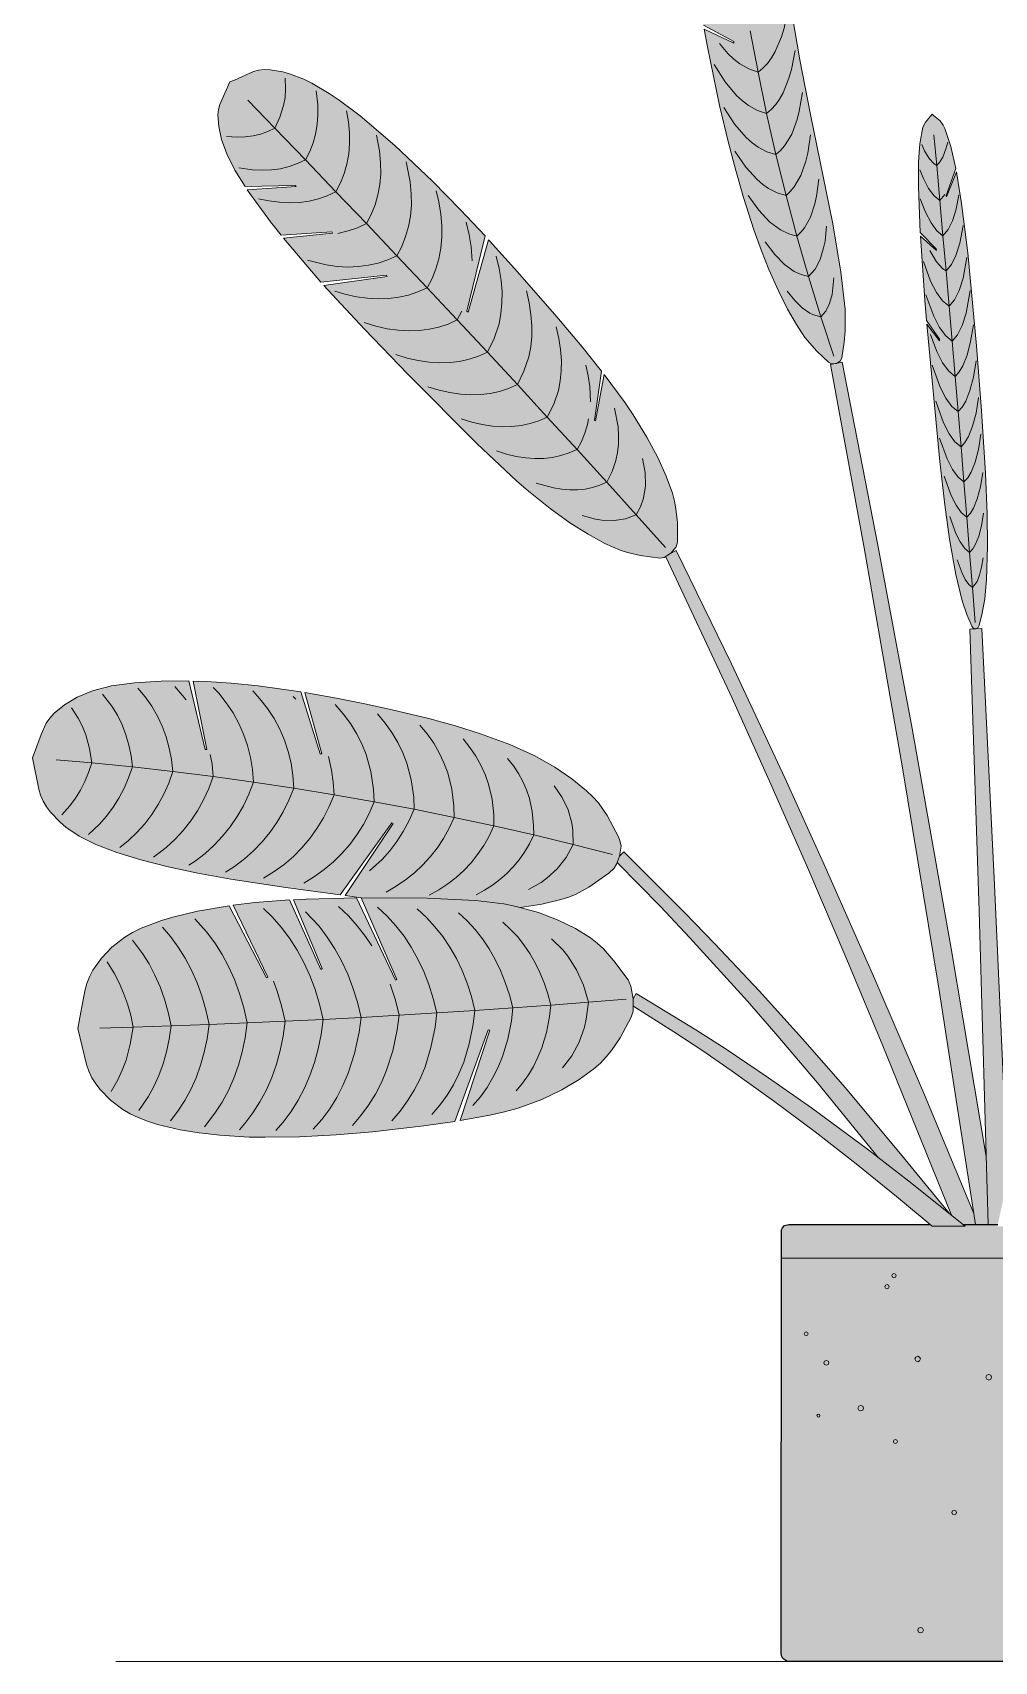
# Model space of a CAD drawing. Header units: centimetres. Extents: x 0 to 879, y -664 to 265.
# Drawn here: x 546.9 to 643.7, y 0 to 164 of the extents above; entities that cross this region are included whole.
import ezdxf

# ---------------------------------------------------------------- set-up
doc = ezdxf.new("R2010")
doc.units = ezdxf.units.CM
for name, color, linetype, lineweight, true_color in [('VEG-HOJAS', 117, 'Continuous', 18, 0x2e5e38), ('VEG-MACETA', 25, 'Continuous', 25, 0x745440), ('VEG-NERVIOS', 115, 'Continuous', 9, 0x528c5c), ('VEG-TEXTO', 47, 'Continuous', 18, 0x464646)]:
    doc.layers.add(name, color=color, linetype=linetype, lineweight=lineweight, true_color=true_color)
doc.layers.add('VEG-RELLENO', color=253, linetype='Continuous', true_color=0x96c896)

# ---------------------------------------------------------------- blocks, each defined once
blk = doc.blocks.new('VEG_Strelitzia_ALZADO')
at = {"layer": 'VEG-RELLENO', "true_color": 0x528f5a}
h = blk.add_hatch(color=93, dxfattribs=at)
h.dxf.hatch_style = 1
h.paths.add_polyline_path([(-28.25, 191.32), (-26.84, 190.52), (-26.29, 189.99), (-25.78, 189.14), (-25.3, 188.09), (-24.83, 186.8), (-24.37, 185.18), (-23.44, 180.74), (-20.1, 161.23), (-19.04, 155.71), (-16.79, 144.71), (-15.97, 139.86), (-15.56, 136.14), (-15.53, 133.96), (-15.63, 132.81), (-15.88, 131.23), (-16.02, 130.92), (-16.43, 130.66), (-16.92, 130.62), (-17.22, 130.78), (-18.4, 131.89), (-19.6, 133.29), (-20.46, 134.58), (-21.35, 136.14), (-22.27, 137.97), (-23.23, 140.11), (-23.98, 141.99), (-24.73, 144.1), (-25.77, 147.38), (-26.54, 150.09), (-27.28, 152.88), (-28.18, 156.63), (-29.41, 162.54), (-29.73, 164.31), (-26.76, 162.92), (-26.77, 163.08), (-29.8, 164.7), (-30.67, 170.44), (-31.12, 174.68), (-31.3, 177.03), (-31.43, 179.91), (-31.4, 183.58), (-31.25, 185.5), (-31.01, 187.04), (-30.69, 188.29), (-30.31, 189.33), (-30.1, 189.76), (-29.61, 190.35)])
at = {"layer": 'VEG-RELLENO', "true_color": 0x4f8956}
h = blk.add_hatch(color=105, dxfattribs=at)
h.dxf.hatch_style = 1
h.paths.add_polyline_path([(-77.5, 159.01), (-75.59, 159.85), (-74.6, 160.18), (-74.05, 160.25), (-73.45, 160.23), (-72.16, 160.01), (-70.78, 159.59), (-69.24, 158.89), (-68.39, 158.42), (-67.48, 157.85), (-65.47, 156.42), (-62.68, 154.16), (-59.65, 151.46), (-55.7, 147.6), (-51.8, 143.5), (-53.62, 135.92), (-53.5, 135.83), (-51.45, 143.12), (-49.92, 141.45), (-44.58, 135.37), (-42.03, 132.33), (-40.08, 129.9), (-40.79, 124.95), (-40.67, 124.87), (-39.81, 129.55), (-37.7, 126.71), (-36.88, 125.49), (-35.5, 123.23), (-34.41, 121.18), (-33.57, 119.31), (-32.94, 117.6), (-32.73, 116.79), (-32.58, 116.03), (-32.44, 114.65), (-32.42, 112.67), (-32.55, 112.2), (-33.09, 111.55), (-33.76, 111.12), (-34.22, 111.05), (-36.14, 111.32), (-37.47, 111.63), (-38.2, 111.87), (-39.75, 112.54), (-41.42, 113.48), (-43.25, 114.62), (-45.24, 116.05), (-47.44, 117.81), (-48.63, 118.85), (-52.6, 122.58), (-59.58, 129.57), (-63.95, 134.1), (-66.77, 137.12), (-68.03, 138.51), (-61.65, 139.43), (-61.73, 139.56), (-68.33, 138.86), (-72.09, 143.26), (-67.15, 143.77), (-67.23, 143.9), (-72.33, 143.56), (-74.28, 146.07), (-75.76, 148.15), (-70.83, 148.46), (-70.91, 148.59), (-75.96, 148.46), (-76.98, 150.11), (-77.43, 150.96), (-77.8, 151.75), (-78.32, 153.19), (-78.62, 154.5), (-78.72, 155.7), (-78.64, 156.24), (-78.5, 156.73)])
at = {"layer": 'VEG-RELLENO', "true_color": 0x54925c}
h = blk.add_hatch(color=93, dxfattribs=at)
h.dxf.hatch_style = 1
h.paths.add_polyline_path([(-6.8, 155.77), (-6.16, 155.24), (-5.83, 154.9), (-5.51, 154.32), (-4.9, 152.51), (-4.4, 150.3), (-5.36, 147.57), (-5.33, 147.43), (-4.33, 149.95), (-4.29, 149.73), (-3.82, 146.75), (-3.21, 141.8), (-2.76, 137.43), (-2.19, 130.73), (-1.43, 119.62), (-1.24, 115.53), (-1.2, 112.28), (-1.3, 108.92), (-1.47, 106.96), (-1.74, 105.51), (-2.04, 104.29), (-2.15, 104.07), (-2.4, 103.95), (-2.66, 104.03), (-2.8, 104.23), (-3.29, 105.38), (-3.77, 106.77), (-4.41, 109.43), (-5.04, 112.98), (-5.52, 116.44), (-6.01, 120.78), (-7.32, 134.63), (-6.05, 132.95), (-6.05, 133.1), (-7.35, 134.99), (-7.52, 137.02), (-7.96, 143.46), (-6.36, 142.04), (-6.37, 142.2), (-7.99, 143.85), (-8.17, 148.45), (-8.12, 151.63), (-7.88, 153.7), (-7.6, 154.74), (-7.34, 155.13)])
at = {"layer": 'VEG-RELLENO', "true_color": 0x8aad6d}
h = blk.add_hatch(color=63, dxfattribs=at)
h.dxf.hatch_style = 1
h.paths.add_polyline_path([(-2.42, 44), (-6.72, 71.46), (-9.77, 89.95), (-13.63, 112.11), (-17.01, 130.55), (-15.84, 130.78), (-12.95, 116.05), (-9.48, 97.62), (-6.17, 79.16), (-2.99, 60.67), (-1.34, 50.82), (-1.15, 44)])
h = blk.add_hatch(color=63, dxfattribs=at)
h.dxf.hatch_style = 1
h.paths.add_polyline_path([(-4.84, 44.92), (-13.02, 65.05), (-19.2, 79.62), (-23.02, 88.31), (-26.92, 96.96), (-33.59, 111.21), (-33.28, 111.46), (-32.55, 111.82), (-28.37, 103.28), (-24.29, 94.69), (-20.3, 86.06), (-16.39, 77.39), (-11.3, 65.78), (-5.12, 51.19), (-2.59, 45.09), (-2.42, 44), (-3.71, 44)])
h = blk.add_hatch(color=63, dxfattribs=at)
h.dxf.hatch_style = 1
h.paths.add_polyline_path([(-1.15, 44), (-2.06, 75.53), (-3, 103.93), (-1.8, 103.98), (-0.52, 78.17), (0.82, 48.51), (-0.18, 44)])
at = {"layer": 'VEG-RELLENO', "true_color": 0x4c8353}
h = blk.add_hatch(color=105, dxfattribs=at)
h.dxf.hatch_style = 1
h.paths.add_polyline_path([(-97.36, 90.96), (-96.27, 93.89), (-95.99, 94.44), (-95.63, 94.97), (-95.19, 95.45), (-94.13, 96.31), (-92.87, 97.07), (-92.14, 97.41), (-90.43, 97.97), (-88.31, 98.38), (-85.8, 98.63), (-84.42, 98.69), (-81.62, 98.71), (-79.97, 91.79), (-79.81, 91.8), (-81.18, 98.69), (-78.23, 98.55), (-76.5, 98.41), (-72.73, 97.96), (-70.36, 97.61), (-68.39, 91.36), (-68.23, 91.38), (-69.93, 97.54), (-66.77, 96.98), (-62.98, 96.21), (-59.3, 95.37), (-53.92, 93.92), (-51.49, 93.13), (-49.3, 92.32), (-48.02, 91.76), (-45.77, 90.61), (-43.88, 89.43), (-42.29, 88.24), (-40.95, 87.05), (-40.39, 86.42), (-39.92, 85.79), (-39.15, 84.55), (-38.22, 82.64), (-38.11, 82.08), (-38.27, 81.06), (-38.64, 80.06), (-39.01, 79.61), (-40.75, 78.33), (-42, 77.58), (-43.48, 76.91), (-44.3, 76.65), (-46.1, 76.24), (-48.27, 75.9), (-49.92, 76.25), (-51.29, 76.44), (-54.33, 76.71), (-59.34, 76.88), (-64.29, 76.88), (-65.89, 77.09), (-61.05, 84.35), (-61.19, 84.42), (-66.39, 77.16), (-73.73, 78.19), (-79.13, 79.06), (-83.71, 80), (-87.7, 81.05), (-89.98, 81.82), (-90.98, 82.22), (-91.88, 82.64), (-93.39, 83.52), (-94.58, 84.48), (-95.54, 85.5), (-95.95, 86.04), (-96.3, 86.6), (-96.56, 87.19), (-96.88, 88.43)])
at = {"layer": 'VEG-RELLENO', "true_color": 0x8aad6d}
h = blk.add_hatch(color=63, dxfattribs=at)
h.dxf.hatch_style = 1
h.paths.add_polyline_path([(-12.18, 50.71), (-19.72, 59.9), (-25.37, 66.45), (-31.18, 72.85), (-34.15, 75.99), (-38.5, 80.44), (-38.27, 81.06), (-37.84, 81.49), (-34.74, 78.45), (-30.16, 73.82), (-25.68, 69.1), (-21.28, 64.29), (-16.97, 59.4), (-12.74, 54.45), (-8.58, 49.44), (-5.08, 45.11)])
at = {"layer": 'VEG-RELLENO', "true_color": 0x5e9966}
h = blk.add_hatch(color=103, dxfattribs=at)
h.dxf.hatch_style = 1
h.paths.add_polyline_path([(-92.81, 63.71), (-92.11, 67.5), (-91.91, 68.23), (-91.64, 68.93), (-91.29, 69.58), (-90.42, 70.8), (-89.37, 71.91), (-88.75, 72.43), (-88.06, 72.92), (-87.28, 73.38), (-85.44, 74.21), (-83.24, 74.92), (-82.02, 75.23), (-79.39, 75.78), (-77.57, 76.07), (-73.8, 68.82), (-73.66, 68.89), (-77.15, 76.13), (-74.98, 76.39), (-71.5, 76.65), (-68.33, 69.67), (-68.19, 69.74), (-71.09, 76.67), (-67.99, 76.81), (-64.76, 76.88), (-60.83, 68.59), (-60.69, 68.66), (-64.29, 76.88), (-57.64, 76.85), (-52.76, 76.59), (-49.92, 76.25), (-48.67, 76), (-47.5, 75.71), (-45.39, 75.02), (-43.54, 74.21), (-41.92, 73.33), (-41.18, 72.84), (-39.89, 71.72), (-38.83, 70.53), (-37.39, 68.61), (-37.11, 67.99), (-36.9, 66.71), (-36.9, 65.47), (-37.08, 64.84), (-38.2, 62.79), (-39.07, 61.49), (-39.59, 60.85), (-40.18, 60.23), (-40.84, 59.65), (-42.34, 58.57), (-44.08, 57.53), (-46.1, 56.56), (-48.48, 55.71), (-49.83, 55.34), (-51.31, 55), (-54.29, 54.44), (-51.33, 63.53), (-51.48, 63.58), (-54.85, 54.35), (-57.95, 53.9), (-63.13, 53.31), (-66.78, 53.01), (-71.36, 52.79), (-73.95, 52.76), (-77.05, 52.87), (-79.2, 53.05), (-81.23, 53.31), (-83.68, 53.77), (-85.8, 54.38), (-86.71, 54.74), (-87.53, 55.13), (-88.26, 55.56), (-89.51, 56.51), (-90.54, 57.58), (-90.99, 58.15), (-91.38, 58.76), (-91.68, 59.42), (-92.11, 60.82)])
at = {"layer": 'VEG-RELLENO', "true_color": 0x8aad6d}
h = blk.add_hatch(color=63, dxfattribs=at)
h.dxf.hatch_style = 1
h.paths.add_polyline_path([(-9.03, 45.68), (-15.81, 51.17), (-19.96, 54.36), (-22.76, 56.44), (-27.01, 59.49), (-29.89, 61.46), (-32.79, 63.39), (-36.91, 66.01), (-36.9, 66.71), (-36.59, 67.23), (-33.58, 65.43), (-29.11, 62.64), (-24.71, 59.74), (-20.38, 56.75), (-16.11, 53.66), (-11.9, 50.49), (-7.75, 47.25), (-3.46, 43.8), (-6.8, 43.8)])
at = {"layer": 'VEG-RELLENO', "true_color": 0xc6c4be}
h = blk.add_hatch(color=9, dxfattribs=at)
h.dxf.hatch_style = 1
h.paths.add_polyline_path([(22, 0.72), (21.91, 0.42), (21.71, 0.18), (21.51, 0.06), (21.2, 0), (-21.2, 0), (-21.51, 0.06), (-21.77, 0.23), (-21.94, 0.49), (-22, 0.8), (-22, 43.2), (-21.94, 43.51), (-21.77, 43.77), (-21.51, 43.94), (-21.2, 44), (-7.04, 44), (-6.8, 43.8), (-3.46, 43.8), (-3.71, 44), (-0.18, 44), (-0.23, 43.8), (1.99, 43.8), (2.03, 44), (3.71, 44), (3.46, 43.8), (6.8, 43.8), (7.04, 44), (21.2, 44), (21.51, 43.94), (21.77, 43.77), (21.94, 43.51), (22, 43.2)])
at = {"layer": 'VEG-HOJAS'}
for points in [[(-22.95, 178.01), (-20.1, 161.23), (-19.04, 155.71), (-16.79, 144.71), (-15.97, 139.86), (-15.56, 136.14), (-15.53, 133.96), (-15.63, 132.81), (-15.88, 131.23), (-16.02, 130.92), (-16.43, 130.66), (-16.92, 130.62), (-17.22, 130.78), (-18.4, 131.89), (-19.6, 133.29), (-20.46, 134.58), (-21.35, 136.14), (-22.27, 137.97), (-23.23, 140.11), (-23.98, 141.99), (-24.73, 144.1), (-25.77, 147.38), (-26.54, 150.09), (-27.28, 152.88), (-28.18, 156.63), (-29.41, 162.54), (-29.73, 164.31), (-26.76, 162.92), (-26.77, 163.08), (-29.8, 164.7)], [(-2.42, 44), (-6.13, 67.76), (-9.77, 89.95), (-13.63, 112.11), (-17.01, 130.55), (-15.84, 130.78), (-12.24, 112.37), (-8.81, 93.93), (-4.88, 71.77), (-1.34, 50.82)], [(-33.28, 111.46), (-32.55, 111.82), (-27, 100.42), (-21.62, 88.94), (-17.68, 80.29), (-12.56, 68.69), (-7.57, 57.04), (-2.59, 45.09)], [(-4.84, 44.92), (-11.81, 62.13), (-15.47, 70.89), (-19.2, 79.62), (-23.02, 88.31), (-26.92, 96.96), (-33.59, 111.21)], [(-1.15, 44), (-2.06, 75.53), (-3, 103.93), (-1.8, 103.98), (-0.52, 78.17), (0.82, 48.51)], [(-64.29, 76.88), (-65.89, 77.09), (-61.05, 84.35), (-61.19, 84.42), (-66.39, 77.16), (-71.85, 77.91), (-77.4, 78.76), (-80.73, 79.36), (-83.71, 80), (-86.44, 80.69), (-88.88, 81.43), (-90.98, 82.22), (-92.68, 83.07), (-94.02, 83.99), (-94.58, 84.48), (-95.54, 85.5), (-95.95, 86.04), (-96.3, 86.6), (-96.56, 87.19), (-96.74, 87.8), (-97.36, 90.96), (-96.5, 93.31), (-95.99, 94.44), (-95.63, 94.97), (-95.19, 95.45), (-94.13, 96.31), (-92.87, 97.07), (-91.33, 97.71), (-89.42, 98.2), (-87.1, 98.52), (-84.42, 98.69), (-81.62, 98.71), (-79.97, 91.79), (-79.81, 91.8), (-81.18, 98.69), (-79.86, 98.65), (-77.36, 98.48), (-74.66, 98.21), (-70.36, 97.61), (-68.39, 91.36), (-68.23, 91.38), (-69.93, 97.54), (-66.77, 96.98), (-63.91, 96.41), (-61.15, 95.8), (-57.47, 94.91), (-54.79, 94.17), (-52.26, 93.39), (-49.3, 92.32), (-46.85, 91.19), (-44.79, 90.02), (-43.05, 88.84), (-41.58, 87.65), (-40.95, 87.05), (-40.39, 86.42), (-39.5, 85.16), (-38.38, 83.01), (-38.22, 82.64), (-38.11, 82.08), (-38.27, 81.06), (-38.55, 80.27), (-38.79, 79.85), (-39.33, 79.35), (-41.34, 77.95), (-42.71, 77.22), (-43.48, 76.91), (-44.3, 76.65), (-46.1, 76.24), (-48.27, 75.9)], [(-12.18, 50.71), (-18.33, 58.25), (-22.52, 63.19), (-25.37, 66.45), (-31.18, 72.85), (-34.15, 75.99), (-38.5, 80.44)], [(-38.27, 81.06), (-37.84, 81.49), (-31.68, 75.37), (-28.66, 72.25), (-24.2, 67.5), (-19.83, 62.67), (-15.55, 57.76), (-9.96, 51.11), (-5.08, 45.11)], [(-36.9, 66.71), (-36.59, 67.23), (-30.59, 63.58), (-27.64, 61.69), (-23.26, 58.76), (-18.95, 55.73), (-13.3, 51.56), (-9.13, 48.34), (-3.46, 43.8), (-6.8, 43.8), (-10.38, 46.79), (-14.44, 50.08), (-18.57, 53.31), (-22.76, 56.44), (-27.01, 59.49), (-29.89, 61.46), (-32.79, 63.39), (-36.91, 66.01)]]:
    blk.add_lwpolyline(points, dxfattribs=at)
for points in [[(-77.01, 159.19), (-75.11, 160.04), (-74.6, 160.18), (-74.05, 160.25), (-73.45, 160.23), (-72.16, 160.01), (-71.49, 159.83), (-70.03, 159.28), (-69.24, 158.89), (-67.48, 157.85), (-66.5, 157.18), (-64.39, 155.58), (-60.89, 152.59), (-57.08, 149), (-54.27, 146.13), (-51.8, 143.5), (-53.62, 135.92), (-53.5, 135.83), (-51.45, 143.12), (-51.36, 143.02), (-48.53, 139.89), (-44.58, 135.37), (-42.03, 132.33), (-40.08, 129.9), (-40.79, 124.95), (-40.67, 124.87), (-39.81, 129.55), (-37.7, 126.71), (-36.88, 125.49), (-35.5, 123.23), (-34.41, 121.18), (-33.57, 119.31), (-32.94, 117.6), (-32.73, 116.79), (-32.58, 116.03), (-32.44, 114.65), (-32.42, 112.67), (-32.55, 112.2), (-33.09, 111.55), (-33.76, 111.12), (-34.22, 111.05), (-36.14, 111.32), (-37.47, 111.63), (-38.2, 111.87), (-39.75, 112.54), (-41.42, 113.48), (-43.25, 114.62), (-45.24, 116.05), (-47.44, 117.81), (-48.63, 118.85), (-52.6, 122.58), (-59.58, 129.57), (-63.95, 134.1), (-66.77, 137.12), (-68.03, 138.51), (-61.65, 139.43), (-61.73, 139.56), (-68.33, 138.86), (-72.09, 143.26), (-67.15, 143.77), (-67.23, 143.9), (-72.33, 143.56), (-73.41, 144.92), (-75.76, 148.15), (-70.83, 148.46), (-70.91, 148.59), (-75.96, 148.46), (-76.98, 150.11), (-77.8, 151.75), (-78.32, 153.19), (-78.62, 154.5), (-78.72, 155.7), (-78.64, 156.24), (-78.5, 156.73), (-77.5, 159.01)], [(-6.64, 155.61), (-5.99, 155.09), (-5.67, 154.65), (-5.51, 154.32), (-4.9, 152.51), (-4.4, 150.3), (-5.36, 147.57), (-5.33, 147.43), (-4.33, 149.95), (-4.29, 149.73), (-3.82, 146.75), (-3.21, 141.8), (-2.32, 132.42), (-1.83, 125.9), (-1.43, 119.62), (-1.24, 115.53), (-1.2, 112.28), (-1.3, 108.92), (-1.47, 106.96), (-1.74, 105.51), (-2.04, 104.29), (-2.15, 104.07), (-2.4, 103.95), (-2.66, 104.03), (-2.8, 104.23), (-3.29, 105.38), (-3.77, 106.77), (-4.41, 109.43), (-5.04, 112.98), (-5.52, 116.44), (-6.01, 120.78), (-7.32, 134.63), (-6.05, 132.95), (-6.05, 133.1), (-7.35, 134.99), (-7.52, 137.02), (-7.96, 143.46), (-6.36, 142.04), (-6.37, 142.2), (-7.99, 143.85), (-8.17, 148.45), (-8.16, 150.96), (-8.02, 152.76), (-7.71, 154.46), (-7.47, 154.96), (-6.8, 155.77)], [(-92.65, 64.45), (-92.11, 67.5), (-91.91, 68.23), (-91.64, 68.93), (-91.29, 69.58), (-90.42, 70.8), (-89.37, 71.91), (-88.06, 72.92), (-87.28, 73.38), (-86.41, 73.81), (-84.38, 74.58), (-83.24, 74.92), (-80.74, 75.52), (-77.57, 76.07), (-73.8, 68.82), (-73.66, 68.89), (-77.15, 76.13), (-74.98, 76.39), (-71.5, 76.65), (-68.33, 69.67), (-68.19, 69.74), (-71.09, 76.67), (-69.8, 76.74), (-64.76, 76.88), (-60.83, 68.59), (-60.69, 68.66), (-64.29, 76.88), (-57.64, 76.85), (-52.76, 76.59), (-49.92, 76.25), (-48.67, 76), (-46.41, 75.38), (-44.44, 74.63), (-42.71, 73.78), (-41.18, 72.84), (-40.51, 72.3), (-39.89, 71.72), (-38.83, 70.53), (-37.39, 68.61), (-37.11, 67.99), (-36.9, 66.71), (-36.9, 65.47), (-37.08, 64.84), (-38.2, 62.79), (-39.07, 61.49), (-39.59, 60.85), (-40.18, 60.23), (-40.84, 59.65), (-42.34, 58.57), (-44.08, 57.53), (-46.1, 56.56), (-48.48, 55.71), (-49.83, 55.34), (-51.31, 55), (-54.29, 54.44), (-51.33, 63.53), (-51.48, 63.58), (-54.85, 54.35), (-57.95, 53.9), (-63.13, 53.31), (-66.78, 53.01), (-70.47, 52.82), (-73.95, 52.76), (-75.54, 52.79), (-78.5, 52.98), (-80.57, 53.22), (-82.5, 53.52), (-84.79, 54.06), (-85.8, 54.38), (-86.71, 54.74), (-87.53, 55.13), (-88.26, 55.56), (-89.51, 56.51), (-90.54, 57.58), (-90.99, 58.15), (-91.38, 58.76), (-91.68, 59.42), (-91.92, 60.1), (-92.81, 63.71)]]:
    blk.add_lwpolyline(points, close=True, dxfattribs=at)
at = {"layer": 'VEG-MACETA'}
for points in [[(7.04, 44), (21.2, 44), (21.64, 43.87), (21.87, 43.64), (21.97, 43.43), (22, 0.8), (21.87, 0.36), (21.58, 0.09), (21.2, 0), (-21.43, 0.03), (-21.82, 0.29), (-21.97, 0.57), (-22, 0.8), (-21.97, 43.43), (-21.87, 43.64), (-21.64, 43.87), (-21.2, 44), (-7.04, 44)], [(-3.71, 44), (-0.18, 44)]]:
    blk.add_lwpolyline(points, dxfattribs=at)
at = {"layer": 'VEG-MACETA', "lineweight": 9}
blk.add_lwpolyline([(-22, 40.6), (22, 40.6)], dxfattribs=at)
for points in [[(-11.11, 37.72), (-11.17, 37.57), (-11.32, 37.51), (-11.47, 37.57), (-11.54, 37.72), (-11.47, 37.88), (-11.32, 37.94), (-11.17, 37.88)], [(-10.41, 38.84), (-10.47, 38.68), (-10.63, 38.62), (-10.78, 38.68), (-10.85, 38.84), (-10.78, 38.99), (-10.63, 39.06), (-10.47, 38.99)], [(-19.28, 32.99), (-19.34, 32.85), (-19.47, 32.8), (-19.61, 32.85), (-19.66, 32.99), (-19.61, 33.12), (-19.47, 33.18), (-19.34, 33.12)], [(-17.2, 30.05), (-17.27, 29.89), (-17.44, 29.82), (-17.61, 29.89), (-17.68, 30.05), (-17.61, 30.22), (-17.44, 30.29), (-17.27, 30.22)], [(-7.96, 30.45), (-8.05, 30.25), (-8.24, 30.16), (-8.44, 30.25), (-8.53, 30.45), (-8.44, 30.64), (-8.24, 30.73), (-8.05, 30.64)], [(-0.81, 28.6), (-0.89, 28.4), (-1.09, 28.31), (-1.29, 28.4), (-1.37, 28.6), (-1.29, 28.8), (-1.09, 28.88), (-0.89, 28.8)], [(-18.08, 24.74), (-18.12, 24.63), (-18.23, 24.58), (-18.34, 24.63), (-18.39, 24.74), (-18.34, 24.85), (-18.23, 24.89), (-18.12, 24.85)], [(-13.7, 25.49), (-13.78, 25.29), (-13.98, 25.21), (-14.17, 25.29), (-14.26, 25.49), (-14.17, 25.69), (-13.98, 25.77), (-13.78, 25.69)], [(-10.28, 22.14), (-10.34, 21.99), (-10.48, 21.93), (-10.63, 21.99), (-10.69, 22.14), (-10.63, 22.28), (-10.48, 22.34), (-10.34, 22.28)], [(-4.33, 14.98), (-4.4, 14.82), (-4.57, 14.75), (-4.73, 14.82), (-4.8, 14.98), (-4.73, 15.15), (-4.57, 15.22), (-4.4, 15.15)], [(-7.67, 3.15), (-7.75, 2.95), (-7.95, 2.87), (-8.15, 2.95), (-8.23, 3.15), (-8.15, 3.35), (-7.95, 3.43), (-7.75, 3.35)]]:
    blk.add_lwpolyline(points, close=True, dxfattribs=at)
at = {"layer": 'VEG-NERVIOS'}
for points in [[(-24.32, 159.98), (-23.83, 160.38), (-23.37, 160.86), (-22.96, 161.42), (-22.59, 162.05), (-21.95, 163.55), (-21.69, 164.42), (-21.27, 166.38)], [(-24.32, 159.98), (-25.1, 164.14)], [(-24.32, 159.98), (-25.25, 160.31), (-26.16, 160.83), (-26.76, 161.3), (-27.35, 161.87), (-28.19, 162.88)], [(-23.46, 155.83), (-24.38, 156.14), (-25.29, 156.63), (-25.89, 157.09), (-26.48, 157.64), (-27.63, 159.01), (-28.74, 160.77)], [(-23.46, 155.83), (-22.98, 156.23), (-22.54, 156.72), (-22.15, 157.27), (-21.79, 157.9), (-21.2, 159.39), (-20.95, 160.25), (-20.58, 162.18)], [(-72.97, 154.35), (-72.45, 155.46), (-72.08, 156.63), (-71.94, 157.45), (-71.88, 158.3), (-71.91, 159.38)], [(-23.46, 155.83), (-24.32, 159.98)], [(-69.88, 151.15), (-69.45, 151.99), (-69.11, 152.86), (-68.86, 153.76), (-68.7, 154.71), (-68.62, 155.68), (-68.64, 156.7), (-68.8, 158.12)], [(-22.52, 151.7), (-22.06, 152.1), (-21.64, 152.58), (-21.27, 153.13), (-20.93, 153.75), (-20.38, 155.22), (-20.16, 156.06), (-19.83, 157.95)], [(-72.97, 154.35), (-75.68, 157.15)], [(-66.81, 147.95), (-66.35, 148.84), (-65.98, 149.77), (-65.7, 150.74), (-65.53, 151.75), (-65.44, 152.79), (-65.46, 153.88), (-65.56, 155), (-65.75, 156.08)], [(-22.52, 151.7), (-23.42, 151.98), (-24.32, 152.45), (-24.91, 152.88), (-25.5, 153.4), (-26.65, 154.73), (-27.77, 156.42)], [(-22.52, 151.7), (-23.46, 155.83)], [(-72.97, 154.35), (-73.67, 154.02), (-74.4, 153.76), (-75.16, 153.57), (-75.95, 153.46), (-76.76, 153.43), (-77.84, 153.5)], [(-69.88, 151.15), (-72.97, 154.35)], [(-63.74, 144.74), (-63.26, 145.66), (-62.87, 146.62), (-62.59, 147.63), (-62.4, 148.67), (-62.31, 149.76), (-62.32, 150.88), (-62.43, 152.05), (-62.73, 153.63)], [(-21.5, 147.58), (-21.07, 147.98), (-20.67, 148.45), (-20.01, 149.59), (-19.5, 151.01), (-19.31, 151.83), (-19.03, 153.66)], [(-6.33, 150.59), (-6.59, 150.77), (-7.08, 151.3), (-7.55, 152.06), (-7.84, 152.69)], [(-6.33, 150.59), (-6.62, 153.69)], [(-6.33, 150.59), (-6.01, 150.95), (-5.72, 151.43), (-5.4, 152.27), (-5.22, 152.94)], [(-69.88, 151.15), (-70.69, 150.78), (-71.53, 150.48), (-72.4, 150.27), (-73.3, 150.15), (-74.23, 150.11), (-75.2, 150.15), (-76.59, 150.36)], [(-66.81, 147.95), (-69.88, 151.15)], [(-60.69, 141.51), (-60.19, 142.45), (-59.8, 143.43), (-59.51, 144.45), (-59.31, 145.5), (-59.22, 146.61), (-59.23, 147.75), (-59.33, 148.93), (-59.73, 150.95)], [(-21.5, 147.58), (-22.38, 147.84), (-23.25, 148.28), (-23.83, 148.68), (-24.4, 149.17), (-25.53, 150.42), (-26.64, 152.03)], [(-21.5, 147.58), (-22.52, 151.7)], [(-20.4, 143.49), (-20.01, 143.87), (-19.65, 144.32), (-19.05, 145.4), (-18.6, 146.74), (-18.43, 147.51), (-18.2, 149.23)], [(-6.02, 147.05), (-6.59, 147.53), (-7.14, 148.27), (-7.67, 149.28), (-8.02, 150.15)], [(-6.02, 147.05), (-6.33, 150.59)], [(-66.81, 147.95), (-67.68, 147.55), (-68.58, 147.23), (-69.51, 147.01), (-70.47, 146.88), (-71.47, 146.84), (-72.5, 146.89), (-73.56, 147.03), (-74.6, 147.25)], [(-63.74, 144.74), (-66.81, 147.95)], [(-57.64, 138.28), (-57.14, 139.22), (-56.75, 140.2), (-56.45, 141.21), (-56.25, 142.27), (-56.16, 143.37), (-56.16, 144.52), (-56.26, 145.7), (-56.47, 146.93), (-56.73, 148.04)], [(-20.4, 143.49), (-21.5, 147.58)], [(-6.02, 147.05), (-5.5, 147.68)], [(-5.7, 143.51), (-5.18, 144.13), (-4.74, 145.02), (-4.37, 146.2), (-4.09, 147.62)], [(-20.4, 143.49), (-21.23, 143.72), (-22.06, 144.11), (-23.15, 144.93), (-24.23, 146.08), (-25.3, 147.56)], [(-5.7, 143.51), (-6.32, 144.02), (-6.9, 144.82), (-7.47, 145.9), (-7.99, 147.24)], [(-5.7, 143.51), (-6.02, 147.05)], [(-63.74, 144.74), (-64.64, 144.32), (-65.58, 144), (-66.62, 143.76)], [(-60.69, 141.51), (-63.74, 144.74)], [(-53.11, 140.99), (-53.21, 142.39), (-53.41, 143.61), (-53.71, 144.87)], [(-19.23, 139.42), (-18.58, 140.16), (-18.07, 141.12), (-17.71, 142.3), (-17.57, 142.97), (-17.41, 144.49)], [(-5.39, 139.97), (-4.85, 140.61), (-4.39, 141.54), (-4.01, 142.76), (-3.67, 144.54)], [(-19.23, 139.42), (-19.96, 139.61), (-20.69, 139.93), (-21.66, 140.63), (-22.63, 141.62), (-23.6, 142.89)], [(-19.23, 139.42), (-20.4, 143.49)], [(-5.39, 139.97), (-5.7, 143.51)], [(-60.69, 141.51), (-61.6, 141.09), (-62.55, 140.77), (-63.53, 140.54), (-64.55, 140.41), (-65.6, 140.37), (-66.68, 140.43), (-67.8, 140.59), (-69.68, 141.05)], [(-57.64, 138.28), (-60.69, 141.51)], [(-51.57, 131.79), (-50.89, 133.18), (-50.39, 134.65), (-50.2, 135.68), (-50.1, 136.75), (-50.09, 137.87), (-50.19, 139.02), (-50.38, 140.22), (-50.67, 141.45)], [(-5.39, 139.97), (-5.71, 140.2), (-6.34, 140.88), (-7.02, 142.03)], [(-5.08, 136.43), (-4.53, 137.08), (-4.07, 138.02), (-3.68, 139.26), (-3.29, 141.34)], [(-17.98, 135.37), (-19.23, 139.42)], [(-5.08, 136.43), (-5.73, 136.97), (-6.35, 137.81), (-6.94, 138.95), (-7.67, 140.92)], [(-5.08, 136.43), (-5.39, 139.97)], [(-57.64, 138.28), (-58.56, 137.87), (-59.51, 137.54), (-60.49, 137.32), (-61.51, 137.19), (-62.56, 137.16), (-63.64, 137.22), (-64.76, 137.38), (-65.91, 137.63), (-66.92, 137.93)], [(-54.6, 135.04), (-57.64, 138.28)], [(-48.55, 128.54), (-47.88, 129.89), (-47.4, 131.32), (-47.2, 132.32), (-47.1, 133.37), (-47.09, 134.46), (-47.18, 135.59), (-47.36, 136.75), (-47.64, 137.96)], [(-17.98, 135.37), (-18.73, 135.56), (-19.1, 135.74), (-19.86, 136.26), (-20.62, 136.99), (-21.37, 137.95)], [(-17.98, 135.37), (-17.5, 135.94), (-17.12, 136.69), (-16.86, 137.6), (-16.67, 139.28)], [(-4.78, 132.89), (-4.23, 133.54), (-3.76, 134.48), (-3.37, 135.72), (-2.95, 138.01)], [(-4.78, 132.89), (-5.42, 133.43), (-6.04, 134.27), (-6.63, 135.42), (-7.43, 137.58)], [(-4.78, 132.89), (-5.08, 136.43)], [(-54.6, 135.04), (-55.51, 134.63), (-56.46, 134.32), (-57.43, 134.1), (-58.44, 133.97), (-59.48, 133.94), (-60.56, 134), (-61.66, 134.16), (-62.8, 134.42), (-63.97, 134.77)], [(-54.6, 135.04), (-54.14, 135.91)], [(-51.57, 131.79), (-54.6, 135.04)], [(-16.67, 131.38), (-17.98, 135.37)], [(-4.47, 129.35), (-4.06, 129.81), (-3.69, 130.42), (-3.26, 131.51), (-2.91, 132.88), (-2.64, 134.55)], [(-45.54, 125.27), (-44.89, 126.57), (-44.42, 127.94), (-44.23, 128.91), (-44.13, 129.92), (-44.12, 130.97), (-44.2, 132.06), (-44.37, 133.18), (-44.64, 134.34)], [(-4.47, 129.35), (-5.11, 129.89), (-5.73, 130.72), (-6.31, 131.86), (-6.95, 133.56)], [(-4.47, 129.35), (-4.78, 132.89)], [(-51.57, 131.79), (-52.47, 131.39), (-53.4, 131.08), (-54.36, 130.87), (-55.35, 130.75), (-56.38, 130.72), (-57.43, 130.79), (-58.52, 130.95), (-59.64, 131.2), (-60.79, 131.55)], [(-48.55, 128.54), (-51.57, 131.79)], [(-41.2, 126.79), (-41.26, 128.35), (-41.42, 129.4), (-41.67, 130.49)], [(-4.17, 125.81), (-4.8, 126.34), (-5.41, 127.16), (-5.98, 128.28), (-6.79, 130.5)], [(-4.17, 125.81), (-3.77, 126.26), (-3.4, 126.86), (-2.98, 127.93), (-2.64, 129.28), (-2.37, 130.92)], [(-48.55, 128.54), (-49.43, 128.15), (-50.34, 127.85), (-51.28, 127.64), (-52.25, 127.53), (-53.25, 127.51), (-54.28, 127.57), (-55.34, 127.73), (-56.43, 127.98), (-57.55, 128.32)], [(-45.54, 125.27), (-48.55, 128.54)], [(-4.17, 125.81), (-4.47, 129.35)], [(-3.88, 122.27), (-4.49, 122.78), (-5.08, 123.59), (-5.64, 124.68), (-6.43, 126.85)], [(-3.88, 122.27), (-3.48, 122.71), (-3.12, 123.3), (-2.71, 124.34), (-2.37, 125.65), (-2.11, 127.25)], [(-45.54, 125.27), (-46.39, 124.9), (-47.26, 124.61), (-48.17, 124.42), (-49.1, 124.31), (-50.07, 124.29), (-51.06, 124.36), (-52.08, 124.52), (-53.13, 124.76), (-54.21, 125.09)], [(-42.54, 122), (-45.54, 125.27)], [(-42.54, 122), (-42.1, 122.79), (-41.75, 123.63), (-41.48, 124.5), (-41.37, 125.08)], [(-39.55, 118.71), (-39.01, 119.77), (-38.62, 120.9), (-38.45, 121.7), (-38.37, 122.52), (-38.35, 123.38), (-38.41, 124.27), (-38.76, 126.15)], [(-3.88, 122.27), (-4.17, 125.81)], [(-3.59, 118.73), (-4.18, 119.22), (-4.74, 120), (-5.28, 121.05), (-6.04, 123.14)], [(-3.59, 118.73), (-3.2, 119.15), (-2.85, 119.72), (-2.46, 120.72), (-2.13, 121.99), (-1.88, 123.53)], [(-42.54, 122), (-43.33, 121.65), (-44.16, 121.38), (-45, 121.2), (-45.88, 121.11), (-46.78, 121.09), (-47.71, 121.16), (-48.67, 121.31), (-49.65, 121.54), (-50.66, 121.85)], [(-39.55, 118.71), (-42.54, 122)], [(-3.59, 118.73), (-3.88, 122.27)], [(-36.57, 115.42), (-36.15, 116.23), (-35.85, 117.09), (-35.65, 118.33), (-35.69, 119.67), (-35.95, 121.11)], [(-39.55, 118.71), (-40.25, 118.41), (-40.97, 118.18), (-41.71, 118.02), (-42.48, 117.94), (-43.27, 117.93), (-44.08, 117.99), (-44.92, 118.13), (-46.67, 118.61)], [(-36.57, 115.42), (-39.55, 118.71)], [(-3.3, 115.18), (-3.85, 115.65), (-4.38, 116.38), (-4.88, 117.36), (-5.59, 119.33)], [(-3.3, 115.18), (-3.59, 118.73)], [(-3.3, 115.18), (-2.94, 115.59), (-2.61, 116.11), (-2.24, 117.05), (-1.93, 118.24), (-1.7, 119.68)], [(-36.57, 115.42), (-37.65, 115.02), (-38.81, 114.84), (-40.04, 114.88), (-40.68, 114.98), (-42.01, 115.36)], [(-33.62, 112.14), (-36.57, 115.42)], [(-3.01, 111.64), (-3.49, 112.05), (-3.96, 112.69), (-4.4, 113.55), (-5.01, 115.27)], [(-3.01, 111.64), (-3.3, 115.18)], [(-3.01, 111.64), (-2.69, 111.99), (-2.41, 112.46), (-2.08, 113.28), (-1.81, 114.32), (-1.6, 115.58)], [(-2.73, 108.1), (-3.01, 111.64)], [(-2.73, 108.1), (-3.1, 108.41), (-3.45, 108.9), (-3.78, 109.56), (-4.26, 110.88)], [(-2.73, 108.1), (-2.27, 108.72), (-2.02, 109.35), (-1.81, 110.14), (-1.65, 111.11)], [(-2.45, 104.59), (-2.73, 108.1)], [(-87.3, 90.05), (-87.44, 91.17), (-87.67, 92.25), (-87.97, 93.29), (-88.35, 94.28), (-88.82, 95.24), (-89.37, 96.16), (-90.3, 97.38)], [(-83.23, 89.59), (-83.36, 90.79), (-83.59, 91.95), (-83.9, 93.06), (-84.3, 94.14), (-84.78, 95.17), (-85.36, 96.16), (-86.03, 97.1), (-86.75, 97.97)], [(-81.89, 96.8), (-83.02, 98.14)], [(-75.1, 88.52), (-75.21, 89.79), (-75.42, 91.01), (-75.71, 92.2), (-76.11, 93.34), (-76.59, 94.43), (-77.17, 95.49), (-77.85, 96.5), (-78.62, 97.47), (-79.16, 98.03)], [(-71.04, 87.91), (-71.14, 89.18), (-71.33, 90.41), (-71.61, 91.6), (-71.99, 92.74), (-72.47, 93.85), (-73.03, 94.91), (-73.7, 95.93), (-74.46, 96.91), (-75.18, 97.69)], [(-70.86, 96.87), (-71.11, 97.14)], [(-91.38, 90.45), (-91.62, 91.9), (-92, 93.27), (-92.34, 94.13), (-92.75, 94.96), (-93.43, 96.01)], [(-62.96, 86.54), (-63.02, 87.78), (-63.3, 89.57), (-63.77, 91.28), (-64.2, 92.37), (-64.73, 93.42), (-65.35, 94.43), (-66.07, 95.4), (-66.89, 96.33)], [(-58.93, 85.78), (-58.98, 86.99), (-59.23, 88.74), (-59.66, 90.41), (-60.07, 91.48), (-60.57, 92.51), (-61.17, 93.51), (-61.86, 94.46), (-62.64, 95.38)], [(-54.91, 84.97), (-54.94, 86.14), (-55.16, 87.82), (-55.56, 89.44), (-55.94, 90.47), (-56.41, 91.47), (-56.97, 92.44), (-57.62, 93.37), (-58.37, 94.26)], [(-50.9, 84.11), (-50.92, 85.21), (-51.1, 86.79), (-51.46, 88.31), (-51.8, 89.28), (-52.23, 90.22), (-52.74, 91.13), (-53.34, 92.01), (-54.02, 92.86)], [(-91.38, 90.45), (-94.97, 90.77)], [(-91.38, 90.45), (-91.71, 89.49), (-92.09, 88.58), (-92.53, 87.71), (-93.03, 86.89), (-93.6, 86.12), (-94.41, 85.21)], [(-87.3, 90.05), (-91.38, 90.45)], [(-79.16, 89.08), (-79.29, 90.33), (-79.46, 91.28)], [(-67, 87.25), (-67.08, 88.51), (-67.25, 89.73), (-67.57, 91.09)], [(-46.9, 83.2), (-46.91, 84.16), (-47.05, 85.55), (-47.34, 86.88), (-47.63, 87.74), (-48, 88.57), (-48.43, 89.37), (-48.94, 90.15), (-49.53, 90.9)], [(-87.3, 90.05), (-87.69, 88.94), (-88.14, 87.9), (-88.66, 86.91), (-89.25, 85.98), (-89.9, 85.1), (-90.62, 84.28), (-91.74, 83.24)], [(-83.23, 89.59), (-83.65, 88.41), (-84.15, 87.3), (-84.72, 86.25), (-85.36, 85.26), (-86.07, 84.33), (-86.85, 83.46), (-87.7, 82.65), (-88.58, 81.94)], [(-83.23, 89.59), (-87.3, 90.05)], [(-79.16, 89.08), (-79.62, 87.87), (-80.15, 86.72), (-80.75, 85.63), (-81.43, 84.62), (-82.18, 83.66), (-83, 82.77), (-83.89, 81.94), (-85.18, 80.95)], [(-79.16, 89.08), (-83.23, 89.59)], [(-75.1, 88.52), (-79.16, 89.08)], [(-75.1, 88.52), (-75.58, 87.29), (-76.13, 86.14), (-76.76, 85.04), (-77.46, 84.02), (-78.23, 83.06), (-79.07, 82.17), (-79.99, 81.34), (-80.97, 80.57), (-81.63, 80.14)], [(-71.04, 87.91), (-71.54, 86.69), (-72.11, 85.54), (-72.75, 84.45), (-73.46, 83.44), (-74.24, 82.49), (-75.1, 81.6), (-76.02, 80.78), (-77.02, 80.03), (-77.93, 79.44)], [(-71.04, 87.91), (-75.1, 88.52)], [(-67, 87.25), (-67.5, 86.05), (-68.08, 84.91), (-68.73, 83.84), (-69.45, 82.84), (-70.24, 81.91), (-71.09, 81.04), (-72.02, 80.24), (-73.02, 79.51), (-74.09, 78.84)], [(-67, 87.25), (-71.04, 87.91)], [(-62.96, 86.54), (-67, 87.25)], [(-42.92, 82.24), (-42.96, 83.69), (-43.06, 84.39), (-43.43, 85.72), (-44.02, 86.98), (-44.84, 88.15)], [(-62.96, 86.54), (-63.47, 85.36), (-64.05, 84.25), (-64.7, 83.21), (-65.42, 82.24), (-66.21, 81.33), (-67.07, 80.49), (-67.99, 79.71), (-68.98, 79), (-70.04, 78.35)], [(-58.93, 85.78), (-59.44, 84.64), (-60.03, 83.56), (-60.67, 82.55), (-61.39, 81.61), (-62.17, 80.73), (-63.42, 79.59)], [(-58.93, 85.78), (-62.96, 86.54)], [(-54.91, 84.97), (-58.93, 85.78)], [(-54.91, 84.97), (-55.42, 83.88), (-55.99, 82.85), (-56.63, 81.88), (-57.33, 80.98), (-58.09, 80.15), (-58.91, 79.38), (-59.8, 78.67), (-60.75, 78.03), (-61.76, 77.45)], [(-50.9, 84.11), (-51.39, 83.09), (-51.94, 82.13), (-52.55, 81.24), (-53.21, 80.4), (-53.94, 79.63), (-54.72, 78.92), (-55.56, 78.27), (-56.46, 77.68), (-57.42, 77.15)], [(-50.9, 84.11), (-54.91, 84.97)], [(-46.9, 83.2), (-50.9, 84.11)], [(-46.9, 83.2), (-47.34, 82.31), (-47.84, 81.48), (-48.38, 80.7), (-48.97, 79.98), (-49.62, 79.31), (-50.31, 78.7), (-51.06, 78.14), (-51.85, 77.63), (-52.7, 77.18)], [(-42.92, 82.24), (-43.65, 80.94), (-44.53, 79.8), (-45.57, 78.84), (-46.15, 78.42), (-47.42, 77.7)], [(-42.92, 82.24), (-46.9, 83.2)], [(-38.98, 81.24), (-42.92, 82.24)], [(-68.1, 64.63), (-68.47, 66.17), (-68.92, 67.64), (-69.44, 69.04), (-70.05, 70.36), (-70.73, 71.61), (-71.49, 72.8), (-72.33, 73.9), (-73.25, 74.94), (-74.12, 75.79)], [(-64.28, 64.83), (-64.65, 66.36), (-65.1, 67.81), (-65.63, 69.19), (-66.24, 70.51), (-66.92, 71.75), (-67.68, 72.91), (-68.51, 74.01), (-69.87, 75.46)], [(-63.21, 72.03), (-63.83, 72.98), (-64.66, 74.06), (-65.56, 75.06), (-66.54, 76)], [(-56.64, 65.28), (-57.01, 66.74), (-57.45, 68.13), (-57.97, 69.46), (-58.56, 70.71), (-59.23, 71.9), (-59.96, 73.01), (-60.78, 74.06), (-61.66, 75.03), (-62.62, 75.94)], [(-52.82, 65.52), (-53.18, 66.93), (-53.61, 68.27), (-54.12, 69.54), (-54.69, 70.75), (-55.34, 71.89), (-56.05, 72.96), (-56.84, 73.96), (-57.7, 74.9), (-58.62, 75.77)], [(-79.57, 64.12), (-79.9, 65.59), (-80.31, 66.99), (-80.79, 68.32), (-81.35, 69.58), (-81.99, 70.78), (-82.7, 71.91), (-83.48, 72.97), (-84.28, 73.9)], [(-75.74, 64.28), (-76.1, 65.8), (-76.53, 67.25), (-77.03, 68.63), (-77.62, 69.94), (-78.28, 71.17), (-79.02, 72.34), (-79.84, 73.44), (-81.03, 74.77)], [(-49, 65.78), (-49.35, 67.1), (-49.76, 68.35), (-50.23, 69.55), (-50.78, 70.67), (-51.39, 71.74), (-52.06, 72.74), (-52.8, 73.68), (-53.61, 74.55), (-54.48, 75.36)], [(-45.18, 66.06), (-45.49, 67.21), (-45.86, 68.31), (-46.28, 69.35), (-46.76, 70.34), (-47.3, 71.27), (-47.89, 72.14), (-48.54, 72.96), (-49.26, 73.72), (-50.02, 74.43)], [(-83.39, 63.98), (-83.7, 65.35), (-84.08, 66.66), (-84.52, 67.91), (-85.04, 69.09), (-85.63, 70.21), (-86.29, 71.27), (-87.3, 72.59)], [(-41.37, 66.35), (-41.89, 68.07), (-42.59, 69.62), (-43.46, 70.99), (-43.96, 71.62), (-45.1, 72.74)], [(-87.22, 63.86), (-87.48, 65.06), (-87.8, 66.2), (-88.19, 67.28), (-88.64, 68.31), (-89.15, 69.29), (-89.86, 70.42)], [(-71.92, 64.44), (-72.29, 65.99), (-72.73, 67.46), (-73.11, 68.49)], [(-60.46, 65.04), (-60.83, 66.55), (-61.36, 68.18)], [(-49, 65.78), (-49.15, 64.48), (-49.52, 62.64), (-50.04, 60.9), (-50.49, 59.81), (-51.01, 58.77), (-51.6, 57.78), (-52.27, 56.84), (-53.02, 55.96)], [(-49, 65.78), (-52.82, 65.52)], [(-45.18, 66.06), (-49, 65.78)], [(-45.18, 66.06), (-45.31, 64.92), (-45.63, 63.3), (-46.08, 61.78), (-46.47, 60.82), (-46.92, 59.9), (-47.43, 59.04), (-48.02, 58.21), (-48.66, 57.44)], [(-41.37, 66.35), (-45.18, 66.06)], [(-41.37, 66.35), (-41.61, 64.64), (-41.8, 63.84), (-42.33, 62.34), (-43.06, 60.97), (-43.99, 59.75)], [(-37.58, 66.66), (-41.37, 66.35)], [(-83.39, 63.98), (-87.22, 63.86)], [(-83.39, 63.98), (-83.6, 62.65), (-83.87, 61.37), (-84.22, 60.15), (-84.65, 58.98), (-85.15, 57.87), (-85.73, 56.82), (-86.66, 55.46)], [(-79.57, 64.12), (-79.78, 62.69), (-80.07, 61.32), (-80.44, 60.01), (-80.89, 58.76), (-81.43, 57.58), (-82.04, 56.45), (-82.73, 55.38), (-83.46, 54.41)], [(-79.57, 64.12), (-83.39, 63.98)], [(-75.74, 64.28), (-75.96, 62.79), (-76.26, 61.37), (-76.64, 60.01), (-77.1, 58.71), (-77.64, 57.48), (-78.27, 56.3), (-78.99, 55.19), (-80.06, 53.83)], [(-75.74, 64.28), (-79.57, 64.12)], [(-71.92, 64.44), (-72.13, 62.94), (-72.43, 61.5), (-72.81, 60.11), (-73.27, 58.79), (-73.82, 57.54), (-74.46, 56.34), (-75.18, 55.21), (-75.98, 54.14), (-76.53, 53.52)], [(-71.92, 64.44), (-75.74, 64.28)], [(-68.1, 64.63), (-68.31, 63.12), (-68.59, 61.68), (-68.97, 60.29), (-69.43, 58.97), (-69.97, 57.71), (-70.6, 56.51), (-71.32, 55.37), (-72.12, 54.3), (-72.88, 53.44)], [(-68.1, 64.63), (-71.92, 64.44)], [(-64.28, 64.83), (-64.48, 63.33), (-64.94, 61.21), (-65.57, 59.21), (-66.11, 57.96), (-66.73, 56.77), (-67.43, 55.64), (-68.23, 54.57), (-69.1, 53.57)], [(-64.28, 64.83), (-68.1, 64.63)], [(-60.46, 65.04), (-60.65, 63.57), (-61.09, 61.48), (-61.71, 59.51), (-62.23, 58.28), (-62.84, 57.11), (-63.53, 55.99), (-64.3, 54.94), (-65.16, 53.94)], [(-60.46, 65.04), (-64.28, 64.83)], [(-56.64, 65.28), (-56.82, 63.84), (-57.25, 61.8), (-57.84, 59.87), (-58.34, 58.66), (-58.93, 57.52), (-59.6, 56.43), (-60.35, 55.4), (-61.18, 54.42)], [(-56.64, 65.28), (-60.46, 65.04)], [(-52.82, 65.52), (-52.99, 64.14), (-53.39, 62.17), (-53.95, 60.31), (-54.43, 59.15), (-54.99, 58.04), (-55.63, 56.99), (-56.35, 55.99), (-57.15, 55.05)], [(-52.82, 65.52), (-56.64, 65.28)], [(-87.22, 63.86), (-90.58, 63.76)], [(-87.22, 63.86), (-87.52, 62.14), (-87.95, 60.52), (-88.33, 59.51), (-88.77, 58.54), (-89.44, 57.38)]]:
    blk.add_lwpolyline(points, dxfattribs=at)

msp = doc.modelspace()

# ---------------------------------------------------------------- linework, layer by layer
at = {"layer": 'VEG-TEXTO'}
msp.add_line((555.29, 0), (733.24, 0), dxfattribs=at)

# ---------------------------------------------------------------- block references
msp.add_blockref('VEG_Strelitzia_ALZADO', (644.26, 0))

doc.saveas('drawing.dxf')
